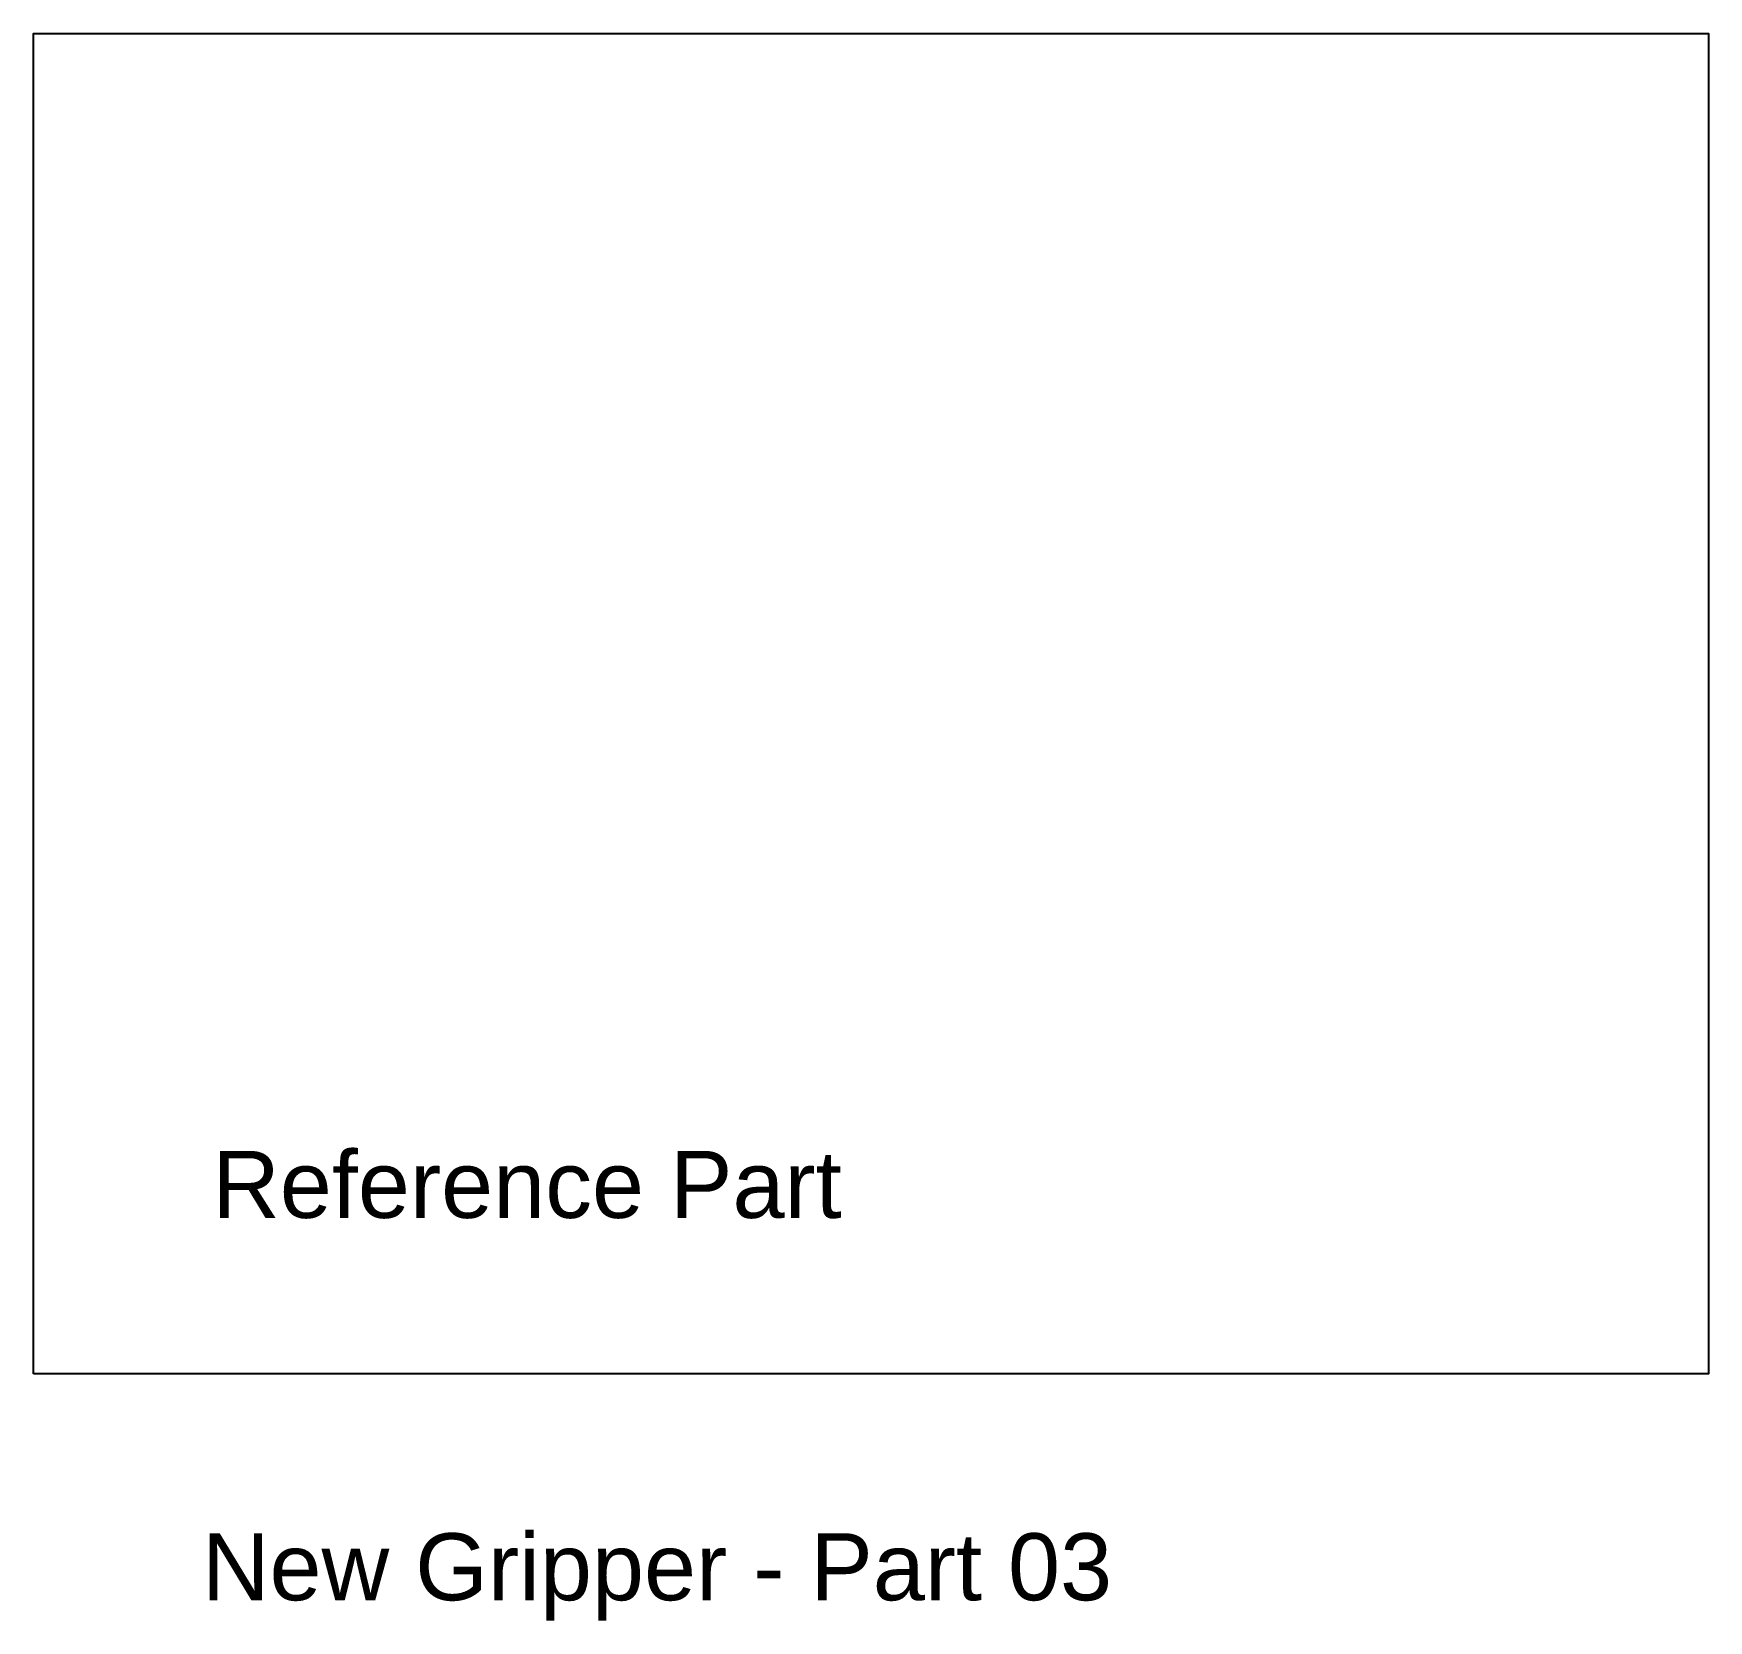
# Model space of a CAD drawing. Header units: millimetres. Extents: x 5 to 255, y -75 to 162.
import ezdxf

# ---------------------------------------------------------------- set-up
doc = ezdxf.new("R2010")
doc.units = ezdxf.units.MM
doc.header["$MEASUREMENT"] = 0
doc.layers.get('0').update_dxf_attribs({"color": 6})
doc.styles.get("Standard").update_dxf_attribs({"font": 'arial.ttf'})

msp = doc.modelspace()

# ---------------------------------------------------------------- linework, layer by layer
msp.add_lwpolyline([(4.98, -37.94), (4.98, 162.06), (254.98, 162.06), (254.98, 162.06), (254.98, -37.94)], close=True)

# ---------------------------------------------------------------- texts
at = {"color": 4}
msp.add_text('Reference Part', height=10, dxfattribs=at).set_placement((31.66, -14.69))
at = {"color": 1}
msp.add_text('New Gripper - Part 03', height=10, dxfattribs=at).set_placement((30.12, -71.75))

doc.saveas('drawing.dxf')
